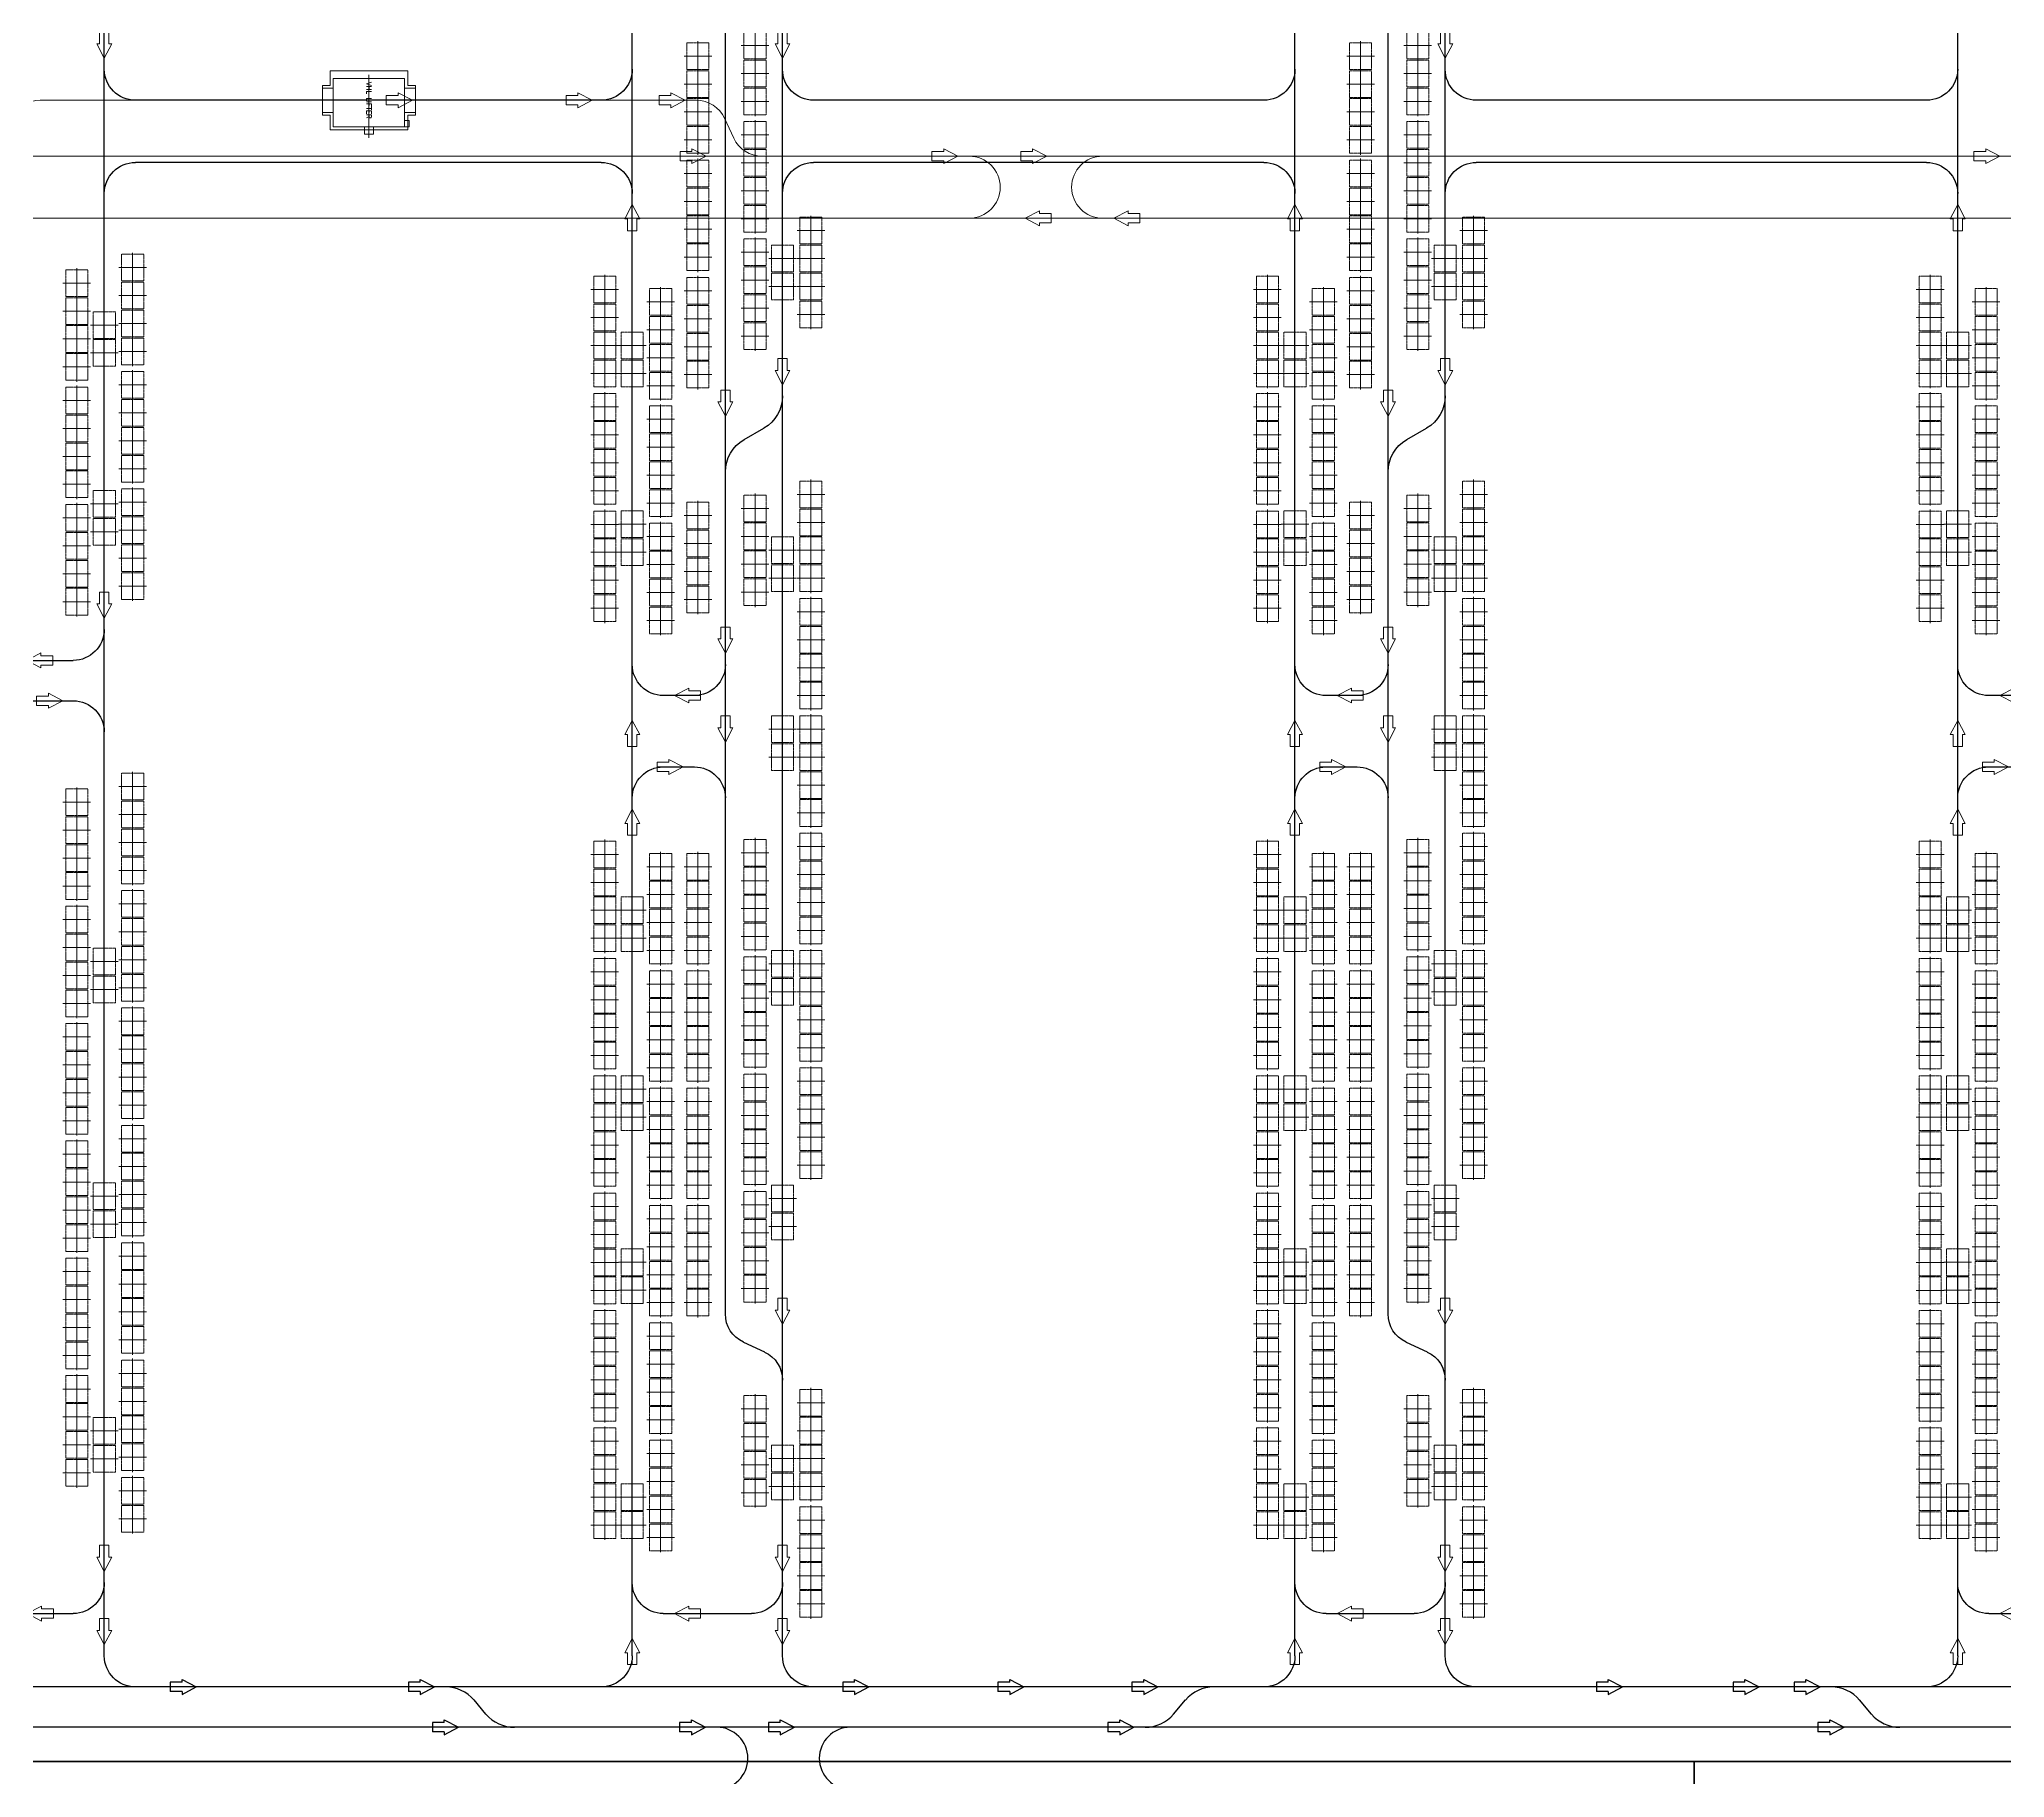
# Model space of a CAD drawing. Header units: millimetres. Extents: x -128 to 670218, y 27186 to 149492.
# Drawn here: x 400989 to 432642, y 79724 to 107718 of the extents above; entities that cross this region are included whole.
import ezdxf
from ezdxf.enums import TextEntityAlignment as Align

# ---------------------------------------------------------------- set-up
doc = ezdxf.new("R2010")
doc.units = ezdxf.units.MM
for name, pattern in [('ACAD_ISO08W100', [36, 24, -3, 6, -3]), ('AM_ISO08W050', [18, 12, -1.5, 3, -1.5]), ('XAT-M16_6F_EQ Layout_20211120$0$ACAD_ISO08W100', [36, 24, -3, 6, -3])]:
    doc.linetypes.add(name, pattern=pattern)
for name, color, linetype, lineweight in [('_CLINE', 4, 'XAT-M16_6F_EQ Layout_20211120$0$ACAD_ISO08W100', 9), ('CL', 4, 'Continuous', 9), ('CLINE', 4, 'ACAD_ISO08W100', 9), ('DIRECT', 40, 'Continuous', 9), ('LINE_EQ', 4, 'AM_ISO08W050', 20), ('LINE_STB', 151, 'Continuous', 30), ('Rail Block(Upper)', 191, 'Continuous', 18), ('Rail_H6022(Upper)', 6, 'Continuous', 18), ('TXT', 3, 'Continuous', 9), ('ZONE', 8, 'Continuous', 9)]:
    doc.layers.add(name, color=color, linetype=linetype, lineweight=lineweight)
doc.layers.add('Rail_H4822(Lower)', color=7, linetype='Continuous')
doc.styles.add('CF-FNT', font='romans.shx', dxfattribs={"width": 0.85, "bigfont": 'bigfont.shx'})

# ---------------------------------------------------------------- blocks, each defined once
blk = doc.blocks.new('*U3')
at = {"color": 0, "linetype": 'ByBlock'}
for p, q in [((-120, -230), (0, 0)), ((0, 0), (0, -420)), ((120, -230), (0, 0)), ((-75, -230), (-120, -230)), ((-75, -230), (-75, -420)), ((75, -230), (75, -420)), ((75, -230), (120, -230)), ((75, -420), (-75, -420))]:
    blk.add_line(p, q, dxfattribs=at)
blk = doc.blocks.new('A$C31676947')
at = {"layer": 'Rail_H4822(Lower)'}
for p, q in [((500, 47250), (500, 500)), ((2420, 47250), (2420, 500)), ((1000, 46570), (1920, 46570)), ((1000, 31870), (1920, 31870)), ((1000, 31220), (1920, 31220)), ((1000, 16520), (1920, 16520)), ((1000, 15870), (1920, 15870)), ((1000, 1180), (1920, 1180))]:
    blk.add_line(p, q, dxfattribs=at)
for centre, start, end in [((0, 47250), 0, 90), ((2920, 47250), 90, 180), ((1000, 46070), 90, 180), ((1920, 46070), 0, 90), ((1000, 32370), 180, 270), ((1920, 32370), 270, 0), ((1000, 30720), 90, 180), ((1920, 30720), 0, 90), ((0, 23700), 270, 0), ((2920, 23700), 180, 270), ((0, 21700), 0, 90), ((2920, 21700), 90, 180), ((1000, 17020), 180, 270), ((1920, 17020), 270, 0), ((1000, 15370), 90, 180), ((1920, 15370), 0, 90), ((1000, 1680), 180, 270), ((1920, 1680), 270, 0), ((0, 500), 270, 0), ((2920, 500), 180, 270)]:
    blk.add_arc(centre, 500, start, end, dxfattribs=at)
at = {"layer": 'DIRECT'}
for p, rotation in [((500, 46970), 180), ((1180, 46570), 89.99999999999999), ((500, 32550), 180), ((500, 23880), 180), ((500, 17200), 180), ((500, 1860), 180), ((1740, 1180), 270), ((500, 680), 180)]:
    blk.add_blockref('*U3', p, dxfattribs=dict(at, rotation=rotation))
for p in [(2420, 47070), (2420, 45890), (2420, 30540), (2420, 21520), (2420, 15190), (2420, 780)]:
    blk.add_blockref('*U3', p, dxfattribs=at)
at = {"layer": 'DIRECT', "lineweight": -2}
for p, rotation in [((1750, 31870), 270), ((1170, 31220), 89.99999999999999), ((1750, 16520), 270), ((1170, 15870), 89.99999999999999)]:
    blk.add_blockref('*U3', p, dxfattribs=dict(at, rotation=rotation))
blk = doc.blocks.new('A$Ca08771bd')
at = {"layer": 'Rail_H4822(Lower)'}
for p, q in [((500, 47250), (500, 500)), ((2920, 47250), (2920, 500)), ((1000, 46570), (2420, 46570)), ((2290, 42199), (2630, 42357)), ((2000, 41745), (2000, 6005)), ((1000, 32935), (1500, 32935)), ((1500, 31785), (1000, 31785)), ((2300, 27664), (2620, 27480)), ((2300, 17736), (2620, 17920)), ((1000, 13615), (1500, 13615)), ((1500, 12465), (1000, 12465)), ((2290, 5552), (2630, 5394)), ((1000, 1180), (2420, 1180))]:
    blk.add_line(p, q, dxfattribs=at)
for centre, radius, start, end in [((0, 47250), 500, 0, 90), ((3420, 47250), 500, 90, 180), ((1000, 46070), 500, 90, 180), ((2420, 46070), 500, 0, 90), ((2420, 42811), 500, 294.8882, 0), ((2500, 41745), 500, 114.8882, 180), ((1000, 33435), 500, 180, 270), ((1500, 33435), 500, 270, 0), ((1000, 31285), 500, 90, 180), ((1500, 31285), 500, 0, 90), ((2600, 28184), 600, 180, 240), ((2320, 26960), 600, 0, 60), ((0, 23700), 500, 270, 0), ((3420, 23700), 500, 180, 270), ((0, 21700), 500, 0, 90), ((3420, 21700), 500, 90, 180), ((2320, 18440), 600, 300, 0), ((2600, 17216), 600, 120, 180), ((1000, 14115), 500, 180, 270), ((1500, 14115), 500, 270, 0), ((1000, 11965), 500, 90, 180), ((1500, 11965), 500, 0, 90), ((2500, 6005), 500, 180, 245.1118), ((2420, 4940), 500, 0, 65.1118), ((1000, 1680), 500, 180, 270), ((2420, 1680), 500, 270, 0), ((0, 500), 500, 270, 0), ((3420, 500), 500, 180, 270)]:
    blk.add_arc(centre, radius, start, end, dxfattribs=at)
at = {"layer": 'DIRECT'}
for p, rotation in [((500, 46970), 180), ((1180, 46570), 90), ((500, 33615), 180), ((1320, 32935), 270), ((500, 32185), 180), ((1180, 31785), 90), ((500, 23880), 180), ((500, 14295), 180), ((1320, 13615), 270), ((500, 12865), 180), ((1180, 12465), 90), ((500, 1860), 180), ((2240, 1180), 270), ((500, 680), 180)]:
    blk.add_blockref('*U3', p, dxfattribs=dict(at, rotation=rotation))
for p in [(2920, 47070), (2920, 45890), (2920, 41911), (2000, 32535), (2000, 31105), (2920, 21520), (2000, 13215), (2000, 11785), (2920, 780)]:
    blk.add_blockref('*U3', p, dxfattribs=at)
at = {"layer": 'DIRECT', "lineweight": -2}
for p in [(2000, 27287), (2920, 26780), (2920, 17543), (2000, 17036), (2920, 4760)]:
    blk.add_blockref('*U3', p, dxfattribs=at)
blk = doc.blocks.new('*U816')
at = {"color": 0, "linetype": 'ByBlock'}
for p, q in [((-120, -230), (0, 0)), ((0, 0), (0, -420)), ((120, -230), (0, 0)), ((-75, -230), (-120, -230)), ((-75, -230), (-75, -420)), ((75, -230), (75, -420)), ((75, -230), (120, -230)), ((75, -420), (-75, -420))]:
    blk.add_line(p, q, dxfattribs=at)
blk = doc.blocks.new('*U127')
at = {"color": 0, "linetype": 'ByBlock'}
for p, q in [((-120, -230), (0, 0)), ((0, 0), (0, -420)), ((120, -230), (0, 0)), ((-75, -230), (-120, -230)), ((-75, -230), (-75, -420)), ((75, -230), (75, -420)), ((75, -230), (120, -230)), ((75, -420), (-75, -420))]:
    blk.add_line(p, q, dxfattribs=at)
blk = doc.blocks.new('*U128')
at = {"color": 0, "linetype": 'ByBlock'}
for p, q in [((-120, -230), (0, 0)), ((0, 0), (0, -420)), ((120, -230), (0, 0)), ((-75, -230), (-120, -230)), ((-75, -230), (-75, -420)), ((75, -230), (75, -420)), ((75, -230), (120, -230)), ((75, -420), (-75, -420))]:
    blk.add_line(p, q, dxfattribs=at)
blk = doc.blocks.new('*U558')
at = {"color": 0, "linetype": 'ByBlock'}
for p, q in [((-120, -230), (0, 0)), ((0, 0), (0, -420)), ((120, -230), (0, 0)), ((-75, -230), (-120, -230)), ((-75, -230), (-75, -420)), ((75, -230), (75, -420)), ((75, -230), (120, -230)), ((75, -420), (-75, -420))]:
    blk.add_line(p, q, dxfattribs=at)
blk = doc.blocks.new('*U477')
at = {"color": 0, "linetype": 'ByBlock'}
for p, q in [((-120, -230), (0, 0)), ((0, 0), (0, -420)), ((120, -230), (0, 0)), ((-75, -230), (-120, -230)), ((-75, -230), (-75, -420)), ((75, -230), (75, -420)), ((75, -230), (120, -230)), ((75, -420), (-75, -420))]:
    blk.add_line(p, q, dxfattribs=at)
blk = doc.blocks.new('*U449')
at = {"color": 0, "linetype": 'ByBlock'}
for p, q in [((-120, -230), (0, 0)), ((0, 0), (0, -420)), ((120, -230), (0, 0)), ((-75, -230), (-120, -230)), ((-75, -230), (-75, -420)), ((75, -230), (75, -420)), ((75, -230), (120, -230)), ((75, -420), (-75, -420))]:
    blk.add_line(p, q, dxfattribs=at)
blk = doc.blocks.new('*U451')
at = {"color": 0, "linetype": 'ByBlock'}
for p, q in [((-120, -230), (0, 0)), ((0, 0), (0, -420)), ((120, -230), (0, 0)), ((-75, -230), (-120, -230)), ((-75, -230), (-75, -420)), ((75, -230), (75, -420)), ((75, -230), (120, -230)), ((75, -420), (-75, -420))]:
    blk.add_line(p, q, dxfattribs=at)
blk = doc.blocks.new('*U783')
at = {"color": 0, "linetype": 'ByBlock'}
for p, q in [((-120, -230), (0, 0)), ((0, 0), (0, -420)), ((120, -230), (0, 0)), ((-75, -230), (-120, -230)), ((-75, -230), (-75, -420)), ((75, -230), (75, -420)), ((75, -230), (120, -230)), ((75, -420), (-75, -420))]:
    blk.add_line(p, q, dxfattribs=at)
blk = doc.blocks.new('*U785')
at = {"color": 0, "linetype": 'ByBlock'}
for p, q in [((-120, -230), (0, 0)), ((0, 0), (0, -420)), ((120, -230), (0, 0)), ((-75, -230), (-120, -230)), ((-75, -230), (-75, -420)), ((75, -230), (75, -420)), ((75, -230), (120, -230)), ((75, -420), (-75, -420))]:
    blk.add_line(p, q, dxfattribs=at)
blk = doc.blocks.new('*U288')
at = {"color": 0, "linetype": 'ByBlock'}
for p, q in [((-120, -230), (0, 0)), ((0, 0), (0, -420)), ((120, -230), (0, 0)), ((-75, -230), (-120, -230)), ((-75, -230), (-75, -420)), ((75, -230), (75, -420)), ((75, -230), (120, -230)), ((75, -420), (-75, -420))]:
    blk.add_line(p, q, dxfattribs=at)
blk = doc.blocks.new('*U289')
at = {"color": 0, "linetype": 'ByBlock'}
for p, q in [((-120, -230), (0, 0)), ((0, 0), (0, -420)), ((120, -230), (0, 0)), ((-75, -230), (-120, -230)), ((-75, -230), (-75, -420)), ((75, -230), (75, -420)), ((75, -230), (120, -230)), ((75, -420), (-75, -420))]:
    blk.add_line(p, q, dxfattribs=at)
blk = doc.blocks.new('*U294')
at = {"color": 0, "linetype": 'ByBlock'}
for p, q in [((-120, -230), (0, 0)), ((0, 0), (0, -420)), ((120, -230), (0, 0)), ((-75, -230), (-120, -230)), ((-75, -230), (-75, -420)), ((75, -230), (75, -420)), ((75, -230), (120, -230)), ((75, -420), (-75, -420))]:
    blk.add_line(p, q, dxfattribs=at)
blk = doc.blocks.new('*U295')
at = {"color": 0, "linetype": 'ByBlock'}
for p, q in [((-120, -230), (0, 0)), ((0, 0), (0, -420)), ((120, -230), (0, 0)), ((-75, -230), (-120, -230)), ((-75, -230), (-75, -420)), ((75, -230), (75, -420)), ((75, -230), (120, -230)), ((75, -420), (-75, -420))]:
    blk.add_line(p, q, dxfattribs=at)
blk = doc.blocks.new('EG-TR_ARW_1-2')
at = {"color": 0, "linetype": 'ByBlock'}
for p, q in [((-120, -230), (0, 0)), ((0, 0), (0, -420)), ((120, -230), (0, 0)), ((-75, -230), (-120, -230)), ((-75, -230), (-75, -420)), ((75, -230), (75, -420)), ((75, -230), (120, -230)), ((75, -420), (-75, -420))]:
    blk.add_line(p, q, dxfattribs=at)
blk = doc.blocks.new('A$C90e8e326')
at = {"layer": 'Rail_H6022(Upper)'}
for p, q in [((399965, 77400), (410534, 77400)), ((411137, 76790), (410988, 77110)), ((341241, 76500), (534316, 76500)), ((534316, 75500), (342241, 75500))]:
    blk.add_line(p, q, dxfattribs=at)
for centre, start, end in [((399965, 76900), 90, 155.1118), ((410534, 76900), 24.8882, 90), ((411590, 77000), 204.8882, 270), ((414927, 76000), 270, 90), ((417077, 76000), 90, 270)]:
    blk.add_arc(centre, 500, start, end, dxfattribs=at)
at = {"layer": 'Rail_H6022(Upper)', "lineweight": -2, "xscale": -1, "rotation": 270}
for p in [(408854, 77400), (431528, 76500)]:
    blk.add_blockref('EG-TR_ARW_1-2', p, dxfattribs=at)
at = {"layer": 'Rail_H6022(Upper)'}
for p, xscale, rotation in [((410354, 77400), -1, 270), ((410690, 76500), -1, 270), ((414747, 76500), -1, 270), ((416177, 76500), -1, 270), ((415827, 75500), -1.000000000000001, 90), ((417257, 75500), -1.000000000000001, 90)]:
    blk.add_blockref('EG-TR_ARW_1-2', p, dxfattribs=dict(at, xscale=xscale, rotation=rotation))
blk = doc.blocks.new('*U825')
at = {"color": 0, "linetype": 'ByBlock', "lineweight": -2}
for points in [[(196, 575), (196, 750), (-196, 750), (-196, 575)], [(-350, -575), (-350, 575), (425, 575), (425, -575)], [(545, -72), (545, 72), (425, 72), (425, -72)], [(196, -750), (196, -575), (-196, -575), (-196, -750)]]:
    blk.add_lwpolyline(points, close=True, dxfattribs=at)
at = {"color": 0}
blk.add_lwpolyline([(325, 650), (325, 575), (425, 575), (425, 650)], close=True, dxfattribs=at)
at = {"layer": 'CL'}
blk.add_line((0, 750), (0, -750), dxfattribs=at)
at = {"layer": 'CLINE'}
blk.add_line((-411, 0), (604, 0), dxfattribs=at)
at = {"layer": 'ZONE'}
for p, q in [((-240, 625), (-240, 750)), ((-240, 750), (240, 750)), ((240, 750), (240, 625)), ((-240, 625), (-475, 625)), ((-475, 625), (-475, -625)), ((240, 625), (475, 625)), ((475, 625), (475, -625)), ((-475, -625), (-240, -625)), ((-240, -625), (-240, -750)), ((240, -750), (240, -625)), ((475, -625), (240, -625)), ((-240, -750), (240, -750))]:
    blk.add_line(p, q, dxfattribs=at)
at = {"layer": 'DIRECT', "lineweight": -2}
blk.add_blockref('EG-TR_ARW_1-2', (0, 700), dxfattribs=at)
at = {"layer": 'TXT', "style": 'CF-FNT', "flags": 8}
blk.add_attdef('UNITID', text='', height=80, dxfattribs=at).set_placement((0, 0), align=Align.MIDDLE_CENTER)
blk = doc.blocks.new('XAT-M16_6F_EQ Layout_20211120$0$EG-12_FOUP_(01)-pv')
at = {"layer": '_CLINE'}
for p, q in [((0, 211), (0, -235)), ((-239, -12), (239, -12))]:
    blk.add_line(p, q, dxfattribs=at)
at = {"layer": 'LINE_EQ'}
blk.add_lwpolyline([(-215, 166), (-215, -190), (215, -190), (215, 166)], close=True, dxfattribs=at)
blk = doc.blocks.new('A$Cb83e1a90')
at = {"rotation": 89.99999999999999}
for p in [(-955, -909), (-955, -1359), (-955, -1809), (-955, -2259)]:
    blk.add_blockref('XAT-M16_6F_EQ Layout_20211120$0$EG-12_FOUP_(01)-pv', p, dxfattribs=at)
blk = doc.blocks.new('A$Ca79c4620')
at = {"rotation": 89.99999999999999}
for p in [(945, -882), (945, -1332), (945, -1782), (945, -2232)]:
    blk.add_blockref('XAT-M16_6F_EQ Layout_20211120$0$EG-12_FOUP_(01)-pv', p, dxfattribs=at)

msp = doc.modelspace()

# ---------------------------------------------------------------- linework, layer by layer
for points in [[(385178, 132785), (438756, 132785), (438756, 79986), (385178, 79986)], [(341182, 79986), (427640, 79986), (427640, 27186), (341182, 27186)], [(427640, 79986), (449374, 79986), (449374, 27186), (427640, 27186)]]:
    msp.add_lwpolyline(points, close=True)
at = {"layer": 'Rail_H4822(Lower)'}
for p, q in [((410039, 106736), (402536, 106736)), ((420712, 106736), (413459, 106736)), ((431385, 106736), (424132, 106736)), ((410039, 105736), (402536, 105736)), ((420712, 105736), (413459, 105736)), ((431385, 105736), (424132, 105736)), ((414398, 81186), (337538, 81186)), ((667388, 81186), (414398, 81186)), ((408183, 80748), (407992, 80975)), ((419257, 80748), (419449, 80975)), ((430498, 80748), (430306, 80975)), ((411771, 80536), (343374, 80536)), ((667114, 80536), (411771, 80536))]:
    msp.add_line(p, q, dxfattribs=at)
for centre, radius, start, end in [((407534, 80586), 600, 40.3016, 90), ((419906, 80586), 600, 90, 139.6984), ((429848, 80586), 600, 40.3016, 90), ((408641, 81136), 600, 220.3016, 270), ((418799, 81136), 600, 270, 319.6984), ((430955, 81136), 600, 220.3016, 270), ((411901, 80036), 500, 270, 90), ((414051, 80036), 500, 90, 270)]:
    msp.add_arc(centre, radius, start, end, dxfattribs=at)

# ---------------------------------------------------------------- block references
at = {"layer": 'LINE_EQ', "rotation": 89.99999999999999}
for p in [(412947, 104187), (423620, 104187), (412947, 103737), (423620, 103737), (402024, 103117), (402024, 102667), (410527, 102788), (421200, 102788), (431873, 102788), (410527, 102338), (421200, 102338), (431873, 102338), (402024, 100237), (402024, 99787), (410527, 99908), (421200, 99908), (431873, 99908), (412947, 99489), (423620, 99489), (410527, 99458), (421200, 99458), (431873, 99458), (412947, 99039), (423620, 99039), (412947, 96609), (423620, 96609), (412947, 96159), (423620, 96159), (410527, 93693), (421200, 93693), (431873, 93693), (410527, 93243), (421200, 93243), (431873, 93243), (402024, 92868), (412947, 92829), (423620, 92829), (402024, 92418), (412947, 92379), (423620, 92379), (410527, 90813), (421200, 90813), (431873, 90813), (410527, 90363), (421200, 90363), (431873, 90363), (402024, 89088), (412947, 89049), (423620, 89049), (402024, 88638), (412947, 88599), (423620, 88599), (410527, 88023), (421200, 88023), (431873, 88023), (410527, 87573), (421200, 87573), (431873, 87573), (402024, 85308), (402024, 84858), (412947, 84863), (423620, 84863), (412947, 84413), (423620, 84413), (410527, 84243), (421200, 84243), (431873, 84243), (410527, 83793), (421200, 83793), (431873, 83793)]:
    msp.add_blockref('XAT-M16_6F_EQ Layout_20211120$0$EG-12_FOUP_(01)-pv', p, dxfattribs=at)
at = {"layer": 'LINE_STB'}
for name, p in [('A$Cb83e1a90', (413459, 108977)), ('A$Cb83e1a90', (424132, 108977)), ('A$Cb83e1a90', (412539, 108357)), ('A$Cb83e1a90', (423212, 108357)), ('A$Cb83e1a90', (413459, 107087)), ('A$Cb83e1a90', (424132, 107087)), ('A$Cb83e1a90', (412539, 106467)), ('A$Cb83e1a90', (423212, 106467)), ('A$Cb83e1a90', (414359, 105546)), ('A$Cb83e1a90', (425032, 105546)), ('A$Cb83e1a90', (413459, 105197)), ('A$Cb83e1a90', (424132, 105197)), ('A$Cb83e1a90', (411039, 104596)), ('A$Cb83e1a90', (412539, 104577)), ('A$Cb83e1a90', (421712, 104596)), ('A$Cb83e1a90', (423212, 104577)), ('A$Cb83e1a90', (432385, 104596)), ('A$Cb83e1a90', (411039, 102706)), ('A$Cb83e1a90', (421712, 102706)), ('A$Cb83e1a90', (432385, 102706)), ('A$Cb83e1a90', (413459, 101073)), ('A$Cb83e1a90', (414359, 101298)), ('A$Cb83e1a90', (424132, 101073)), ('A$Cb83e1a90', (425032, 101298)), ('A$Cb83e1a90', (411039, 100816)), ('A$Cb83e1a90', (412539, 100958)), ('A$Cb83e1a90', (421712, 100816)), ('A$Cb83e1a90', (423212, 100958)), ('A$Cb83e1a90', (432385, 100816)), ('A$Cb83e1a90', (414359, 99408)), ('A$Cb83e1a90', (425032, 99408)), ('A$Cb83e1a90', (414359, 97518)), ('A$Cb83e1a90', (425032, 97518)), ('A$Cb83e1a90', (414359, 95628)), ('A$Cb83e1a90', (425032, 95628)), ('A$Cb83e1a90', (411039, 95501)), ('A$Ca79c4620', (411559, 95501)), ('A$Cb83e1a90', (421712, 95501)), ('A$Ca79c4620', (422232, 95501)), ('A$Cb83e1a90', (432385, 95501)), ('A$Cb83e1a90', (412539, 95303)), ('A$Cb83e1a90', (423212, 95303)), ('A$Cb83e1a90', (414359, 93738)), ('A$Cb83e1a90', (425032, 93738)), ('A$Cb83e1a90', (411039, 93611)), ('A$Cb83e1a90', (412539, 93413)), ('A$Ca79c4620', (411559, 93611)), ('A$Cb83e1a90', (421712, 93611)), ('A$Cb83e1a90', (423212, 93413)), ('A$Ca79c4620', (422232, 93611)), ('A$Cb83e1a90', (432385, 93611)), ('A$Cb83e1a90', (414359, 91848)), ('A$Cb83e1a90', (425032, 91848)), ('A$Cb83e1a90', (411039, 91721)), ('A$Cb83e1a90', (412539, 91523)), ('A$Ca79c4620', (411559, 91721)), ('A$Cb83e1a90', (421712, 91721)), ('A$Cb83e1a90', (423212, 91523)), ('A$Ca79c4620', (422232, 91721)), ('A$Cb83e1a90', (432385, 91721)), ('A$Cb83e1a90', (411039, 89831)), ('A$Cb83e1a90', (412539, 89633)), ('A$Ca79c4620', (411559, 89831)), ('A$Cb83e1a90', (421712, 89831)), ('A$Cb83e1a90', (423212, 89633)), ('A$Ca79c4620', (422232, 89831)), ('A$Cb83e1a90', (432385, 89831)), ('A$Cb83e1a90', (411039, 87941)), ('A$Cb83e1a90', (421712, 87941)), ('A$Cb83e1a90', (432385, 87941)), ('A$Ca79c4620', (411559, 86545)), ('A$Cb83e1a90', (414359, 86671)), ('A$Ca79c4620', (422232, 86545)), ('A$Cb83e1a90', (425032, 86671)), ('A$Cb83e1a90', (411039, 86051)), ('A$Cb83e1a90', (421712, 86051)), ('A$Cb83e1a90', (432385, 86051)), ('A$Cb83e1a90', (414359, 84781)), ('A$Cb83e1a90', (425032, 84781))]:
    msp.add_blockref(name, p, dxfattribs=at)
at = {"layer": 'LINE_STB', "rotation": 89.99999999999999}
for p in [(402481, 104043), (401581, 103792), (402481, 103593), (401581, 103342), (410984, 103489), (421657, 103489), (432330, 103489), (402481, 103143), (410984, 103039), (421657, 103039), (432330, 103039), (401581, 102892), (402481, 102693), (401581, 102442), (410984, 102589), (421657, 102589), (432330, 102589), (402481, 102153), (410984, 102139), (421657, 102139), (432330, 102139), (401581, 101902), (402481, 101703), (401581, 101452), (410984, 101599), (421657, 101599), (432330, 101599), (402481, 101253), (410984, 101149), (421657, 101149), (432330, 101149), (401581, 101002), (402481, 100803), (401581, 100552), (410984, 100699), (421657, 100699), (432330, 100699), (402481, 100263), (410984, 100249), (421657, 100249), (432330, 100249), (401581, 100012), (402481, 99813), (401581, 99562), (410984, 99709), (421657, 99709), (432330, 99709), (402481, 99363), (410984, 99259), (421657, 99259), (432330, 99259), (401581, 99112), (402481, 98913), (401581, 98662), (410984, 98809), (421657, 98809), (432330, 98809), (410984, 98359), (421657, 98359), (432330, 98359), (402481, 95684), (401581, 95433), (402481, 95234), (401581, 94983), (402481, 94784), (401581, 94533), (402481, 94334), (410984, 94394), (421657, 94394), (432330, 94394), (401581, 94083), (402481, 93794), (410984, 93944), (421657, 93944), (432330, 93944), (401581, 93543), (410984, 93494), (421657, 93494), (432330, 93494), (402481, 93344), (401581, 93093), (402481, 92894), (410984, 93044), (421657, 93044), (432330, 93044), (401581, 92643), (410984, 92504), (421657, 92504), (432330, 92504), (401581, 92193), (402481, 92444), (402481, 91904), (410984, 92054), (421657, 92054), (432330, 92054), (401581, 91653), (410984, 91604), (421657, 91604), (432330, 91604), (402481, 91454), (401581, 91203), (402481, 91004), (410984, 91154), (421657, 91154), (432330, 91154), (401581, 90753), (410984, 90614), (421657, 90614), (432330, 90614), (401581, 90303), (402481, 90554), (402481, 90014), (410984, 90164), (421657, 90164), (432330, 90164), (401581, 89763), (410984, 89714), (421657, 89714), (432330, 89714), (402481, 89564), (401581, 89313), (402481, 89114), (410984, 89264), (421657, 89264), (432330, 89264), (401581, 88863), (410984, 88724), (421657, 88724), (432330, 88724), (401581, 88413), (402481, 88664), (402481, 88124), (410984, 88274), (421657, 88274), (432330, 88274), (401581, 87873), (410984, 87824), (421657, 87824), (432330, 87824), (402481, 87674), (401581, 87423), (402481, 87224), (410984, 87374), (421657, 87374), (432330, 87374), (401581, 86973), (410984, 86834), (421657, 86834), (432330, 86834), (401581, 86523), (402481, 86774), (402481, 86234), (410984, 86384), (421657, 86384), (432330, 86384), (401581, 85983), (410984, 85934), (421657, 85934), (432330, 85934), (402481, 85784), (401581, 85533), (402481, 85334), (410984, 85484), (421657, 85484), (432330, 85484), (401581, 85083), (410984, 84944), (421657, 84944), (432330, 84944), (401581, 84633), (402481, 84884), (402481, 84344), (410984, 84494), (421657, 84494), (432330, 84494), (410984, 84044), (421657, 84044), (432330, 84044), (402481, 83894), (410984, 83594), (421657, 83594), (432330, 83594)]:
    msp.add_blockref('XAT-M16_6F_EQ Layout_20211120$0$EG-12_FOUP_(01)-pv', p, dxfattribs=at)
at = {"layer": 'Rail Block(Upper)'}
ref = msp.add_blockref('*U825', (406298, 106736), dxfattribs=dict(at, rotation=270))
ref.add_attrib('UNITID', 'VHL LIFTER', dxfattribs={"layer": 'TXT', "height": 80, "rotation": 270, "style": 'CF-FNT'}).set_placement((406298, 106736), align=Align.MIDDLE_CENTER)
at = {"layer": 'Rail_H4822(Lower)', "xscale": -1}
for name, p, rotation in [('A$C31676947', (399616, 128936), 180), ('A$Ca08771bd', (410039, 128936), 180), ('A$Ca08771bd', (420712, 128936), 180), ('A$Ca08771bd', (431385, 128936), 180), ('*U816', (403518, 81186), 270), ('*U127', (407354, 81186), 270), ('*U451', (414348, 81186), 270), ('*U785', (416848, 81186), 270), ('*U294', (419006, 81186), 270), ('*U449', (426488, 81186), 270), ('*U783', (428688, 81186), 270), ('*U288', (429669, 81186), 270), ('*U128', (407741, 80536), 270), ('*U477', (411721, 80536), 270), ('*U558', (413151, 80536), 270), ('*U295', (418619, 80536), 270), ('*U289', (430055, 80536), 270)]:
    msp.add_blockref(name, p, dxfattribs=dict(at, rotation=rotation))
at = {"layer": 'Rail_H4822(Lower)'}
msp.add_blockref('A$C90e8e326', (1038, 29336), dxfattribs=at)

doc.saveas('drawing.dxf')
